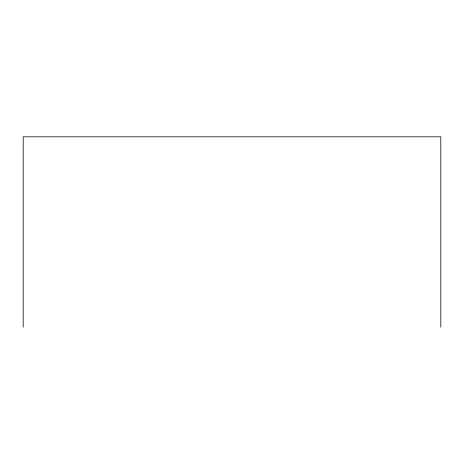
<?xml version="1.0" encoding="UTF-8"?>
<svg xmlns="http://www.w3.org/2000/svg" width="464" height="464" viewBox="0 0 464 464"><rect width="100%" height="100%" fill="white"/><g stroke="black" fill="none" stroke-linecap="round" stroke-linejoin="round"><path stroke-width="0.7" d="M440.8 327.178L440.8 136.822L23.2 136.822L23.2 327.178"/></g></svg>
